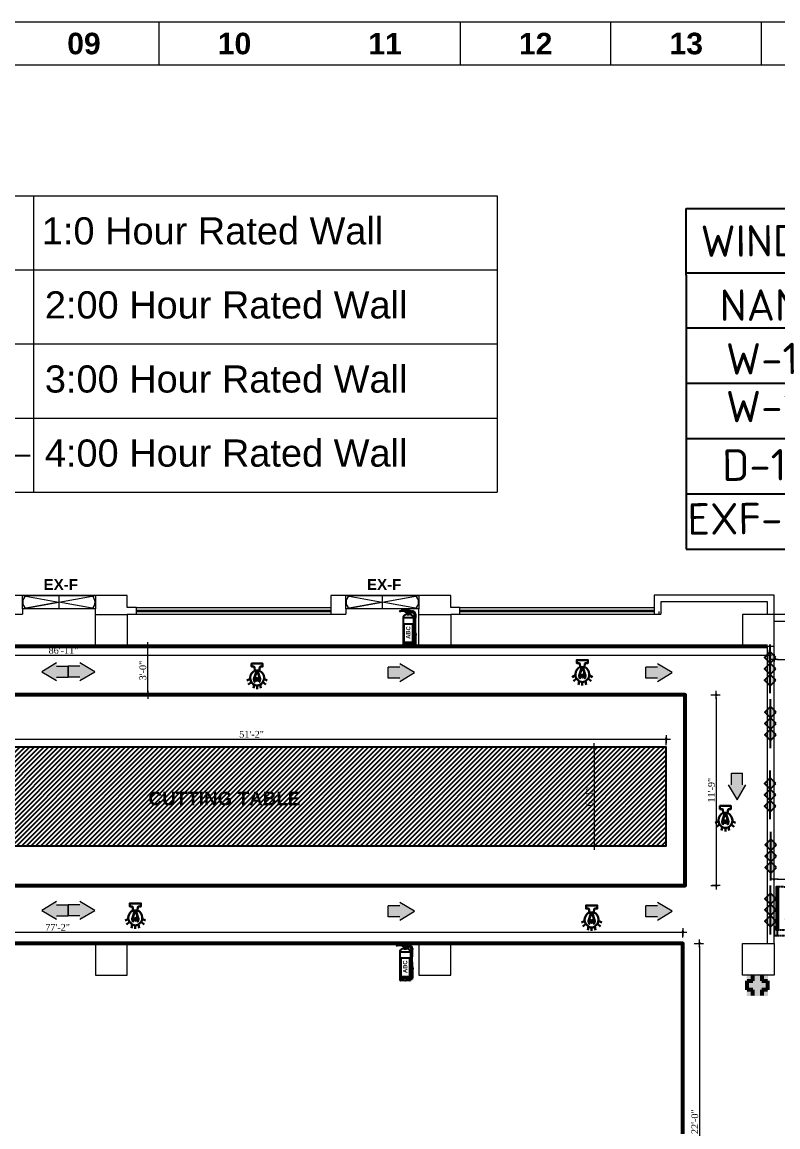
# Model space of a CAD drawing. Header units: inches. Extents: x -250485 to 735580, y -140410 to 288049.
# Drawn here: x 43285 to 43845, y 21563 to 22380 of the extents above; entities that cross this region are included whole.
import ezdxf

# ---------------------------------------------------------------- set-up
doc = ezdxf.new("R2010")
doc.units = ezdxf.units.IN
doc.header["$MEASUREMENT"] = 0
doc.header["$PDMODE"] = 35
doc.linetypes.add('DASH', pattern=[0.35, 0.25, -0.1])
doc.layers.get('0').update_dxf_attribs({"lineweight": 0})
doc.layers.get('Defpoints').update_dxf_attribs({"lineweight": 0})
for name, color, linetype in [('A Furniture', 7, 'Continuous'), ('bp door', 40, 'Continuous'), ('fire rated wall', 7, 'Continuous'), ('FIREACC', 30, 'Continuous'), ('legend', 7, 'Continuous'), ('OUTSIDE', 253, 'Continuous')]:
    doc.layers.add(name, color=color, linetype=linetype)
for name, color, linetype, lineweight in [('COLUMN-2', 102, 'Continuous', 0), ('DIM 01', 250, 'Continuous', 9), ('DIM_WORKING', 7, 'Continuous', 0), ('elev-FRONT', 252, 'Continuous', 30), ('Emergency Light', 251, 'Continuous', 15), ('EPTPP7', 6, 'Continuous', 0), ('evacuation plan', 162, 'Continuous', 13), ('Inline', 7, 'Continuous', 0), ('Layer1', 134, 'Continuous', 0), ('Outline', 7, 'Continuous', 0), ('Pipe 150 mm', 1, 'Continuous', 25), ('Scale', 7, 'Continuous', 0), ('Scale_Text', 7, 'Continuous', 0), ('sheet', 7, 'Continuous', 15), ('Stair.', 134, 'Continuous', 9), ('TEX', 7, 'Continuous', 0), ('Titelblk', 7, 'Continuous', 25), ('TITLE', 7, 'Continuous', 20), ('wall', 7, 'Continuous', 0), ('WALL (I)', 7, 'Continuous', 0), ('window', 140, 'Continuous', 0)]:
    doc.layers.add(name, color=color, linetype=linetype, lineweight=lineweight)
doc.styles.add('isop', font='isocpeur.ttf')
doc.styles.add('legend', font='arial.ttf')
doc.styles.add('REG', font='times.ttf')
doc.styles.get("Standard").update_dxf_attribs({"font": 'arialbd.ttf', "height": 24})
doc.styles.add('Verdana', font='verdana.ttf')
doc.dimstyles.new('Dim-Pres', dxfattribs={"dimtxt": 5.5, "dimasz": 2, "dimexe": 1.5, "dimexo": 1.5, "dimgap": 1, "dimtad": 3, "dimdec": 0, "dimzin": 3, "dimdsep": 46, "dimlunit": 4, "dimtxsty": 'REG', "dimblk": 'point', "dimcen": 2, "dimclrd": 256, "dimclre": 256, "dimclrt": 7, "dimadec": 0, "dimazin": 0, "dimtfac": 0.75, "dimtdec": 0, "dimtmove": 1, "dimatfit": 3, "dimldrblk": 'point', "dimfxl": 0, "dimtolj": 1, "dimtzin": 0, "dimlwd": -1, "dimlwe": -1, "dimarcsym": 1})

# ---------------------------------------------------------------- blocks, each defined once
blk = doc.blocks.new('dot')
at = {"color": 4}
for p, q in [((-1.5, 0), (1.5, 0)), ((0, 1.5), (0, -1.5))]:
    blk.add_line(p, q, dxfattribs=at)
at = {"color": 6, "const_width": 0.5}
blk.add_lwpolyline([(-0.25, 0, 1), (0.25, 0, 1)], format="xyb", close=True, dxfattribs=at)
blk = doc.blocks.new('point')
blk.add_blockref('dot', (0, 0))
blk = doc.blocks.new('*D104')
at = {"layer": 'Defpoints', "color": 0, "ltscale": 30, "transparency": 16777216}
for p in [(43762.52, 21849.64), (43148.27, 21843.56), (43762.52, 21843.56)]:
    blk.add_point(p, dxfattribs=at)
at = {"layer": 'Layer1', "ltscale": 30, "transparency": 16777216}
for p, q in [((43148.27, 21845.06), (43148.27, 21851.14)), ((43150.27, 21849.64), (43760.52, 21849.64)), ((43762.52, 21845.06), (43762.52, 21851.14))]:
    blk.add_line(p, q, dxfattribs=at)
at = {"layer": 'Layer1', "ltscale": 30, "transparency": 16777216, "xscale": 2, "yscale": 2, "zscale": 2, "rotation": 180}
blk.add_blockref('point', (43148.27, 21849.64), dxfattribs=at)
at = {"layer": 'Layer1', "ltscale": 30, "transparency": 16777216, "xscale": 2, "yscale": 2, "zscale": 2}
blk.add_blockref('point', (43762.52, 21849.64), dxfattribs=at)
at = {"layer": 'Layer1', "color": 7, "ltscale": 30, "transparency": 16777216, "insert": (43455.39, 21853.18), "char_height": 5, "attachment_point": 5, "style": 'REG'}
blk.add_mtext('\\A1;51\'-2"', dxfattribs=at)
blk = doc.blocks.new('*D105')
at = {"layer": 'Defpoints', "color": 0, "ltscale": 30, "transparency": 16777216}
for p in [(43714.23, 21843.56), (43709.02, 21770.56), (43714.23, 21770.56)]:
    blk.add_point(p, dxfattribs=at)
at = {"layer": 'Layer1', "ltscale": 30, "transparency": 16777216}
for p, q in [((43712.73, 21843.56), (43707.52, 21843.56)), ((43709.02, 21841.56), (43709.02, 21772.56)), ((43712.73, 21770.56), (43707.52, 21770.56))]:
    blk.add_line(p, q, dxfattribs=at)
at = {"layer": 'Layer1', "ltscale": 30, "transparency": 16777216, "xscale": 2, "yscale": 2, "zscale": 2}
for p, rotation in [((43709.02, 21843.56), 90), ((43709.02, 21770.56), 270)]:
    blk.add_blockref('point', p, dxfattribs=dict(at, rotation=rotation))
at = {"layer": 'Layer1', "color": 7, "ltscale": 30, "transparency": 16777216, "insert": (43705.48, 21807.06), "char_height": 5, "attachment_point": 5, "rotation": 90, "style": 'REG'}
blk.add_mtext('\\A1;6\'-1"', dxfattribs=at)
blk = doc.blocks.new('fddfgdgfsg')
at = {"ltscale": 100000}
h = blk.add_hatch(color=1, dxfattribs=at)
h.paths.add_polyline_path([(2091.9, -12379), (2096.3, -12383.4), (2100.7, -12379), (2100.7, -12379), (2100.7, -12379), (2096.3, -12374.6)])
h.paths.add_polyline_path([(2105.1, -12383.4), (2109.6, -12379), (2105.1, -12374.6), (2100.7, -12379), (2100.7, -12379), (2100.7, -12379)])
at = {"layer": 'bp door', "color": 1, "linetype": 'DASH'}
for p, q in [((2117.3, -12362.6, -9.7), (2072.6, -12362.6, -9.7)), ((2072.6, -12368.4, -9.7), (2072.6, -12362.6, -9.7)), ((2117.3, -12368.4, -9.7), (2072.6, -12368.4, -9.7))]:
    blk.add_line(p, q, dxfattribs=at)
at = {"layer": 'bp door', "color": 1, "elevation": -9.7}
for points in [[(2117.3, -12368.4), (2118.5, -12368.4), (2118.5, -12370.9), (2120.6, -12370.9), (2120.6, -12362.6), (2117.3, -12362.6)], [(2100.7, -12379), (2096.3, -12374.6), (2091.9, -12379), (2096.3, -12383.4)], [(2109.6, -12379), (2105.1, -12374.6), (2100.7, -12379), (2105.1, -12383.4)], [(2116.1, -12410.6), (2118.5, -12410.6), (2118.5, -12368.4), (2116.1, -12368.4)]]:
    blk.add_lwpolyline(points, close=True, dxfattribs=at)
at = {"layer": 'bp door', "color": 1, "linetype": 'DASH'}
blk.add_arc((2114.4, -12368.9, -9.7), 41.8, 179.3284, 272.3206, dxfattribs=at)
blk = doc.blocks.new('fsgfdsgs')
at = {"layer": 'Layer1', "rotation": 90}
blk.add_blockref('fddfgdgfsg', (-9519.8, -14665.8, 9.7), dxfattribs=at)
at = {"layer": 'Layer1', "xscale": -1, "rotation": 90}
blk.add_blockref('fddfgdgfsg', (-9519.8, -10520.6, 9.7), dxfattribs=at)
blk = doc.blocks.new('*D608')
at = {"layer": 'Defpoints', "color": 0, "ltscale": 30, "transparency": 16777216}
for p in [(43842.35, 21918.39), (44116.85, 21918.39), (44116.85, 21908.56)]:
    blk.add_point(p, dxfattribs=at)
at = {"layer": 'Layer1', "ltscale": 30, "transparency": 16777216}
for p, q in [((43842.35, 21912.56), (43842.35, 21907.06)), ((44116.85, 21912.56), (44116.85, 21907.06)), ((43844.35, 21908.56), (44114.85, 21908.56))]:
    blk.add_line(p, q, dxfattribs=at)
at = {"layer": 'Layer1', "ltscale": 30, "transparency": 16777216, "xscale": 2, "yscale": 2, "zscale": 2, "rotation": 180}
blk.add_blockref('point', (43842.35, 21908.56), dxfattribs=at)
at = {"layer": 'Layer1', "ltscale": 30, "transparency": 16777216, "xscale": 2, "yscale": 2, "zscale": 2}
blk.add_blockref('point', (44116.85, 21908.56), dxfattribs=at)
at = {"layer": 'Layer1', "color": 7, "ltscale": 30, "transparency": 16777216, "insert": (43979.6, 21912.06), "char_height": 5, "attachment_point": 5, "style": 'REG'}
blk.add_mtext('\\A1;22\'-11"', dxfattribs=at)
blk = doc.blocks.new('bfg')
at = {"layer": 'fire rated wall'}
h = blk.add_hatch(color=1, dxfattribs=at)
h.dxf.hatch_style = 1
h.paths.add_polyline_path([(9432308.7, -5613534.5), (9432321.4, -5613547.3), (9432334.2, -5613534.5)])
h.paths.add_polyline_path([(9432334.2, -5613534.5), (9432321.4, -5613521.8), (9432308.7, -5613534.5)])
h.paths.add_polyline_path([(9432334.2, -5613534.5), (9432359.7, -5613534.5), (9432346.9, -5613521.8)])
h.paths.add_polyline_path([(9432334.2, -5613534.5), (9432346.9, -5613547.3), (9432359.7, -5613534.5)])
at = {"layer": 'fire rated wall', "color": 1, "elevation": 0}
for points in [[(9432321.4, -5613547.3), (9432334.2, -5613534.5), (9432321.4, -5613521.8), (9432308.7, -5613534.5)], [(9432346.9, -5613547.3), (9432359.7, -5613534.5), (9432346.9, -5613521.8), (9432334.2, -5613534.5)]]:
    blk.add_lwpolyline(points, close=True, dxfattribs=at)
blk.add_lwpolyline([(9432291.7, -5613534.5), (9432376.7, -5613534.5)], dxfattribs=at)
blk = doc.blocks.new('3HR RATE')
at = {"layer": 'fire rated wall', "xscale": 1.292997314696549, "yscale": 1.292997314696549, "zscale": 1.292997314696549}
for p in [(-12191616.2, 7245476.7), (-12191583.2, 7245476.7)]:
    blk.add_blockref('bfg', p, dxfattribs=at)
blk = doc.blocks.new('*D629')
at = {"layer": 'Defpoints', "color": 0, "ltscale": 30, "transparency": 16777216}
for p in [(43914.35, 21745.85), (43842.35, 21704.19), (43914.35, 21704.19)]:
    blk.add_point(p, dxfattribs=at)
at = {"layer": 'Layer1', "ltscale": 30, "transparency": 16777216}
for p, q in [((43842.35, 21741.85), (43842.35, 21747.35)), ((43844.35, 21745.85), (43912.35, 21745.85)), ((43914.35, 21741.85), (43914.35, 21747.35))]:
    blk.add_line(p, q, dxfattribs=at)
at = {"layer": 'Layer1', "ltscale": 30, "transparency": 16777216, "xscale": 2, "yscale": 2, "zscale": 2, "rotation": 180}
blk.add_blockref('point', (43842.35, 21745.85), dxfattribs=at)
at = {"layer": 'Layer1', "ltscale": 30, "transparency": 16777216, "xscale": 2, "yscale": 2, "zscale": 2}
blk.add_blockref('point', (43914.35, 21745.85), dxfattribs=at)
at = {"layer": 'Layer1', "color": 7, "ltscale": 30, "transparency": 16777216, "insert": (43878.35, 21749.39), "char_height": 5, "attachment_point": 5, "style": 'REG'}
blk.add_mtext('\\A1;6\'-0"', dxfattribs=at)
blk = doc.blocks.new('er32')
at = {"lineweight": 53, "ltscale": 100000}
h = blk.add_hatch(color=98, dxfattribs=at)
h.paths.add_polyline_path([(-274598.8, 140480.8), (-274598.8, 140402.5), (-274520.5, 140402.5), (-274520.5, 140480.8)])
h.paths.add_polyline_path([(-274576.2, 140479.2), (-274543, 140479.2), (-274543, 140458.2), (-274522.1, 140458.2), (-274522.1, 140425.1), (-274543, 140425.1), (-274543, 140404.2), (-274576.2, 140404.2), (-274576.2, 140425.1), (-274597.1, 140425.1), (-274597.1, 140458.2), (-274576.2, 140458.2)], flags=16)
blk.add_hatch(color=7, dxfattribs=at).paths.add_polyline_path([(-274543, 140425.1), (-274522.1, 140425.1), (-274522.1, 140458.2), (-274543, 140458.2), (-274543, 140479.2), (-274576.2, 140479.2), (-274576.2, 140458.2), (-274597.1, 140458.2), (-274597.1, 140425.1), (-274576.2, 140425.1), (-274576.2, 140404.2), (-274543, 140404.2)])
at = {"color": 75, "lineweight": 53, "ltscale": 100000}
for p, q in [((-274576.2, 140458.2), (-274576.2, 140479.2)), ((-274543, 140479.2), (-274543, 140458.2)), ((-274597.1, 140425.1), (-274597.1, 140458.2)), ((-274597.1, 140458.2), (-274576.2, 140458.2)), ((-274543, 140458.2), (-274522.1, 140458.2)), ((-274522.1, 140458.2), (-274522.1, 140425.1)), ((-274576.2, 140425.1), (-274597.1, 140425.1)), ((-274576.2, 140404.2), (-274576.2, 140425.1)), ((-274522.1, 140425.1), (-274543, 140425.1)), ((-274543, 140425.1), (-274543, 140404.2))]:
    blk.add_line(p, q, dxfattribs=at)
blk = doc.blocks.new('hfev')
at = {"layer": 'evacuation plan'}
h = blk.add_hatch(color=60, dxfattribs=at)
h.dxf.hatch_style = 1
h.paths.add_polyline_path([(40299.1, 13041.1), (40287.2, 13021.2), (40310.9, 13021.2)])
h.paths.add_polyline_path([(40306.5, 13021.2), (40291.6, 13021.2), (40291.6, 13005.5), (40306.5, 13005.5)])
at = {"layer": 'evacuation plan', "color": 9, "true_color": 0xafd9aa}
for p, q in [((40287.2, 13021.2), (40299.1, 13041.1)), ((40299.1, 13041.1), (40310.9, 13021.2)), ((40291.6, 13021.2), (40291.6, 13005.5)), ((40306.5, 13021.2), (40306.5, 13005.5)), ((40291.6, 13005.5), (40306.5, 13005.5))]:
    blk.add_line(p, q, dxfattribs=at)
blk = doc.blocks.new('A$C16DB04AD')
at = {"layer": 'Emergency Light', "color": 154, "lineweight": 30}
for p, q in [((-6.5, -14.4), (-9.6, -16)), ((-5.4, -17.4), (-8.3, -19.8)), ((-2.9, -19.8), (-3.5, -23.2)), ((0, -20.7), (0, -24)), ((2.9, -19.8), (3.5, -23.2)), ((5.4, -17.4), (8.3, -19.8)), ((6.5, -14.4), (9.6, -16))]:
    blk.add_line(p, q, dxfattribs=at)
blk.add_lwpolyline([(-2, -6.6), (-2.5, -3.3, 0.371278), (-2.9, -2.9), (-5.2, -2.9), (-5.2, 0), (5.2, 0), (5.2, -2.9), (2.9, -2.9, 0.371278), (2.5, -3.3), (2, -6.6)], format="xyb", dxfattribs=at)
at = {"layer": 'Emergency Light', "color": 1, "lineweight": 30}
blk.add_lwpolyline([(-0.4, -6.6), (-3, -14.5), (-2.3, -17.3), (-1.1, -13.9), (0, -16.5), (1.1, -13.9), (2.3, -17.3), (3, -14.5), (0.4, -6.6)], dxfattribs=at)
blk.add_lwpolyline([(0.4, -7.3, 0.690361), (-0.4, -7.3), (-2.7, -14.5), (-2.2, -16.4), (-1.1, -13.2), (0, -15.9), (1.1, -13.2), (2.2, -16.4), (2.7, -14.5), (0.4, -7.3)], format="xyb", dxfattribs=at)
at = {"layer": 'Emergency Light', "color": 154, "lineweight": 30}
blk.add_lwpolyline([(-2, -6.6), (2, -6.6)], dxfattribs=at)
for centre, radius, start, end in [((0.8, -13.4), 7.38, 112.0671, 245.9767), ((-0.8, -13.4), 7.38, 294.0233, 67.9329), ((0, -16), 4.74, 241.9689, 298.0311)]:
    blk.add_arc(centre, radius, start, end, dxfattribs=at)
blk = doc.blocks.new('*U196')
at = {"layer": 'OUTSIDE', "linetype": 'Continuous'}
for points in [[(-100, 482), (-104, 460), (-79, 478)], [(-79, 478), (-104, 460), (-84, 462)], [(-85, 498), (-100, 482), (-47, 486)], [(-47, 486), (-100, 482), (-64, 484)], [(-64, 484), (-100, 482), (-79, 478)], [(-64, 504), (-85, 498), (-52, 503)], [(-52, 503), (-85, 498), (-47, 502)], [(-43, 502), (-85, 498), (-43, 486)], [(-85, 498), (-43, 502), (-47, 502)], [(-85, 498), (-47, 486), (-43, 486)], [(-52, 503), (-58, 504), (-64, 504)], [(-47, 486), (-64, 484), (-52, 485)], [(-52, 485), (-64, 484), (-58, 484)], [(-84, 462), (-104, 460), (-77, 321)], [(-104, 460), (-97, 320), (-77, 321)], [(-97, 320), (-102, 180), (-82, 180)], [(-77, 321), (-97, 320), (-82, 180)], [(-82, 160), (-103, 111), (-83, 111)], [(-102, 160), (-103, 111), (-82, 160)], [(-103, 111), (-104, 62), (-84, 62)], [(-83, 111), (-103, 111), (-84, 62)]]:
    blk.add_solid(points, dxfattribs=at)
blk = doc.blocks.new('*U195')
at = {"layer": 'OUTSIDE', "linetype": 'Continuous'}
for points in [[(0, 488), (-1, 487), (1, 486)], [(-1, 487), (0, 486), (1, 486)], [(0, 500), (0, 488), (1, 486)], [(1, 500), (0, 500), (1, 486)], [(1, 500), (1, 486), (2, 488)], [(1, 500), (1, 500), (2, 488)], [(1, 500), (1, 500), (1, 486)], [(2, 488), (1, 486), (2, 487)], [(2, 487), (1, 486), (2, 486)]]:
    blk.add_solid(points, dxfattribs=at)
blk = doc.blocks.new('ABC')
at = {"layer": 'FIREACC', "color": 11}
for p, q in [((-39154, 31707), (-39205, 31704)), ((-39153, 31701), (-39200, 31700)), ((-39152, 31714), (-39193, 31720)), ((-39101, 31717), (-39189, 31724)), ((-39134, 31708), (-39154, 31707)), ((-39127, 31702), (-39153, 31701)), ((-39136, 31712), (-39151, 31714)), ((-39134, 31709), (-39134, 31706)), ((-39127, 31704), (-39131, 31704)), ((-39100, 31685), (-39131, 31685)), ((-39131, 31684), (-39131, 31682)), ((-39100, 31684), (-39131, 31684)), ((-39099, 31682), (-39131, 31682)), ((-39131, 31682), (-39131, 31666)), ((-39129, 31698), (-39129, 31701)), ((-39129, 31701), (-39127, 31701)), ((-39129, 31685), (-39129, 31697)), ((-39106, 31703), (-39127, 31702)), ((-39127, 31701), (-39102, 31701)), ((-39106, 31705), (-39126, 31704)), ((-39106, 31703), (-39106, 31705)), ((-39101, 31717), (-39102, 31701)), ((-39102, 31701), (-39102, 31707)), ((-39102, 31685), (-39102, 31701)), ((-39100, 31684), (-39100, 31682)), ((-39099, 31682), (-39099, 31666)), ((-39175, 31634), (-39175, 31301)), ((-39055, 31634), (-39055, 31301)), ((-39129, 31306), (-39164, 31306)), ((-39102, 31306), (-39067, 31306))]:
    blk.add_line(p, q, dxfattribs=at)
for centre, radius in [((-39115, 31693), 8), ((-39115, 31693), 7.11), ((-39104, 31703), 0.818)]:
    blk.add_circle(centre, radius, dxfattribs=at)
for centre, radius, start, end in [((-39202, 31688), 16.6, 102.0731, 158.0787), ((-39195, 31656), 44.2, 96.1934, 120.0254), ((-39189, 31720), 4, 85.8388, 175.8388), ((-39115, 31581), 86.5, 100.9999, 123.208), ((-39136, 31709), 2.4, 355.8388, 82.0095), ((-39132, 31706), 2.4, 175.8388, 273.0799), ((-39131, 31684), 0.8, 90, 270), ((-39104, 31703), 1.96, 175.8388, 355.8388), ((-39100, 31684), 0.8, 270, 90), ((-39116, 31581), 86.5, 56.792, 79.0001), ((-39149, 31631), 26.3, 119.5311, 173.3898), ((-39082, 31631), 26.3, 6.6102, 60.4689), ((-39171, 31302), 4.51, 202.0814, 252.7663), ((-39173, 31302), 4.45, 276.3773, 340.9868), ((-39160, 31298), 9.06, 135.2683, 162.981), ((-39164, 31302), 3.74, 83.2574, 130.4174), ((-39128, 31299), 6.79, 39.6417, 93.3999), ((-39116, 31306), 7.75, 199.8006, 272.52), ((-39115, 31306), 7.75, 267.48, 340.1994), ((-39103, 31299), 6.79, 86.6001, 140.3583), ((-39067, 31302), 3.74, 49.5826, 96.7426), ((-39071, 31298), 9.06, 17.019, 44.7317), ((-39058, 31302), 4.45, 199.0132, 263.6227), ((-39060, 31302), 4.51, 287.2337, 337.9186)]:
    blk.add_arc(centre, radius, start, end, dxfattribs=at)
at = {"layer": 'OUTSIDE', "color": 11}
for p, q in [((-39127, 31706), (-39125, 31706)), ((-39125, 31706), (-39127, 31706)), ((-39118, 31695), (-39120, 31696)), ((-39116, 31689), (-39118, 31700)), ((-39116, 31698), (-39115, 31698)), ((-39116, 31698), (-39116, 31689)), ((-39116, 31698), (-39115, 31698)), ((-39115, 31689), (-39113, 31700)), ((-39115, 31698), (-39115, 31689)), ((-39115, 31698), (-39115, 31698)), ((-39113, 31695), (-39111, 31696)), ((-39102, 31701), (-39102, 31701)), ((-39096, 31699), (-39102, 31699)), ((-39096, 31695), (-39102, 31695)), ((-39096, 31691), (-39102, 31691)), ((-39096, 31687), (-39102, 31687)), ((-39096, 31699), (-39096, 31687)), ((-39080, 31701), (-39092, 31701)), ((-39080, 31699), (-39092, 31699)), ((-39080, 31698), (-39092, 31698)), ((-39080, 31689), (-39092, 31689)), ((-39080, 31688), (-39092, 31688)), ((-39080, 31685), (-39092, 31685)), ((-39080, 31701), (-39080, 31685)), ((-39080, 31687), (-39078, 31687)), ((-39063, 31685), (-39068, 31685)), ((-39055, 31626), (-39175, 31626)), ((-39055, 31326), (-39175, 31326)), ((-39058, 31298), (-39173, 31298))]:
    blk.add_line(p, q, dxfattribs=at)
at = {"layer": 'OUTSIDE', "color": 1}
for p, q in [((-39080, 31700), (-39078, 31700)), ((-39063, 31701), (-39068, 31701)), ((-39163, 31342), (-39163, 31558)), ((-39163, 31558), (-39067, 31558)), ((-39067, 31558), (-39067, 31342)), ((-39055, 31442), (-39027, 31442)), ((-39055, 31426), (-39027, 31426)), ((-39050, 31442), (-39050, 31426)), ((-39030, 31442), (-39030, 31426)), ((-39027, 31442), (-39027, 31426)), ((-39067, 31342), (-39163, 31342)), ((-39049, 31348), (-39049, 31346)), ((-39049, 31348), (-39030, 31348)), ((-39049, 31346), (-39049, 31346)), ((-39049, 31346), (-39049, 31328)), ((-39049, 31346), (-39049, 31328)), ((-39047, 31326), (-39031, 31326)), ((-39043, 31346), (-39046, 31346)), ((-39046, 31346), (-39046, 31328)), ((-39046, 31325), (-39046, 31326)), ((-39046, 31325), (-39046, 31314)), ((-39033, 31325), (-39046, 31325)), ((-39033, 31324), (-39046, 31324)), ((-39046, 31314), (-39033, 31314)), ((-39043, 31346), (-39043, 31328)), ((-39041, 31326), (-39041, 31346)), ((-39041, 31326), (-39041, 31346)), ((-39041, 31346), (-39038, 31346)), ((-39038, 31326), (-39038, 31346)), ((-39036, 31346), (-39033, 31346)), ((-39036, 31346), (-39036, 31328)), ((-39033, 31346), (-39033, 31328)), ((-39033, 31325), (-39033, 31326)), ((-39033, 31325), (-39033, 31314)), ((-39030, 31348), (-39030, 31346)), ((-39030, 31346), (-39030, 31346)), ((-39030, 31346), (-39030, 31328)), ((-39030, 31346), (-39030, 31328))]:
    blk.add_line(p, q, dxfattribs=at)
at = {"layer": 'OUTSIDE', "color": 11}
for centre, radius, start, end in [((-39140, 31706), 14, 1.7796, 358.9745), ((-39140, 31706), 13.6, 1.8369, 358.9415), ((-39118, 31688), 25.7, 238.3845, 275.6038), ((-39127, 31706), 0.343, 90, 270), ((-39125, 31706), 0.343, 270, 90), ((-39115, 31693), 5.65, 115.6308, 148.0837), ((-39115, 31693), 3.41, 125.5003, 148.0837), ((-39115, 31688), 1.22, 124.1991, 55.3937), ((-39113, 31690), 27.6, 265.6954, 300.3163), ((-39115, 31693), 3.41, 31.9163, 54.4997), ((-39115, 31693), 5.65, 31.9163, 64.3692), ((-39092, 31694), 7.45, 91.1883, 129.7873), ((-39092, 31693), 7.45, 230.2127, 268.8117), ((-39090, 31693), 5.13, 117.4534, 242.5466), ((-39092, 31701), 1.98, 181.0474, 268.0119), ((-39092, 31686), 1.98, 91.9881, 178.9526), ((-39066, 31730), 45.1, 255.4552, 267.5164), ((-39064, 31669), 32.2, 354.9737, 89.8444), ((-39064, 31669), 16.2, 356.2273, 89.6749), ((-37883, 31547), 1170, 174.0773, 185.1556)]:
    blk.add_arc(centre, radius, start, end, dxfattribs=at)
at = {"layer": 'OUTSIDE', "color": 1}
for centre, radius, start, end in [((-39066, 31656), 45.1, 92.4836, 104.5448), ((-37872, 31547), 1165, 174.1113, 185.1494), ((-35847, 31459), 3202, 180.5894, 181.9925), ((-35847, 31459), 3186, 180.5923, 182.0025), ((-39046, 31329), 2.97, 192.2541, 244.019), ((-39046, 31329), 2.97, 192.2541, 244.019), ((-39043, 31329), 2.97, 192.2541, 244.019), ((-39040, 31329), 2.97, 192.2541, 244.019), ((-39038, 31329), 2.97, 295.981, 347.7459), ((-39036, 31329), 2.97, 295.981, 347.7459), ((-39033, 31329), 2.97, 295.981, 347.7459), ((-39033, 31329), 2.97, 295.981, 347.7459)]:
    blk.add_arc(centre, radius, start, end, dxfattribs=at)
at = {"layer": 'OUTSIDE', "color": 11, "linetype": 'Continuous', "xscale": -0.8000000000029104, "yscale": 0.7999999999992724, "zscale": 0.7999999999999443}
blk.add_blockref('*U195', (-39115, 31298), dxfattribs=at)
at = {"layer": 'OUTSIDE', "color": 1, "linetype": 'Continuous', "xscale": -0.8000000000029104, "yscale": 0.7999999999992724, "zscale": 0.7999999999999443}
blk.add_blockref('*U196', (-39115, 31298), dxfattribs=at)
at = {"layer": 'sheet', "color": 5, "insert": (-39091, 31384), "char_height": 48, "width": 165, "attachment_point": 7, "rotation": 90}
blk.add_mtext('{\\C6;ABC}', dxfattribs=at)
blk = doc.blocks.new('PAGE')
at = {"layer": 'Inline', "color": 252, "lineweight": 15}
blk.add_lwpolyline([(178051640.63, 22656441.11), (178051640.63, 22657235.79), (178050505.36, 22657235.79), (178050505.36, 22656441.11)], close=True, dxfattribs=at)
at = {"layer": 'Outline', "color": 252, "lineweight": 15}
blk.add_line((178051662.57, 22657252.66), (178050483.42, 22657252.66), dxfattribs=at)
at = {"layer": 'Scale', "color": 252, "lineweight": 9}
for p, q in [((178051014, 22657235.79), (178051014, 22657252.66)), ((178051131.99, 22657235.79), (178051131.99, 22657252.66)), ((178051190.99, 22657235.79), (178051190.99, 22657252.66)), ((178051249.99, 22657235.79), (178051249.99, 22657252.66))]:
    blk.add_line(p, q, dxfattribs=at)
at = {"layer": 'Scale_Text', "color": 252, "lineweight": 13, "char_height": 8.435, "width": 2.5102, "attachment_point": 5}
for s, insert in [('09', (178050984.5, 22657244.22)), ('10', (178051043.5, 22657244.22)), ('11', (178051102.49, 22657244.22)), ('12', (178051161.49, 22657244.22)), ('13', (178051220.49, 22657244.22))]:
    blk.add_mtext(s, dxfattribs=dict(at, insert=insert))
blk = doc.blocks.new('Title')
at = {"layer": 'Titelblk', "color": 3, "linetype": 'Continuous', "lineweight": 0, "xscale": 3.014611567961765, "yscale": 3.014611567959946, "zscale": 3.014611567966516}
blk.add_blockref('PAGE', (-536855255.8, -68388224), dxfattribs=at)
blk = doc.blocks.new('RGD')
at = {"layer": 'elev-FRONT', "linetype": 'ByBlock', "lineweight": -2}
for p, q in [((-267170.86, 132486.4), (-267170.86, 132507.54)), ((-267170.86, 132507.54), (-266991.75, 132507.54)), ((-266991.75, 132507.54), (-266991.75, 132399.32)), ((-267170.86, 132487.15), (-266991.75, 132487.15)), ((-267170.86, 132486.4), (-267170.86, 132399.32)), ((-267105.45, 132487.15), (-267105.45, 132399.32)), ((-267170.86, 132469.59), (-266991.75, 132469.59)), ((-267170.86, 132452.02), (-266991.75, 132452.02)), ((-267170.86, 132434.45), (-266991.75, 132434.45)), ((-267170.86, 132416.89), (-266991.75, 132416.89)), ((-267170.86, 132399.32), (-266991.75, 132399.32))]:
    blk.add_line(p, q, dxfattribs=at)
at = {"layer": 'Stair.', "char_height": 10, "attachment_point": 1, "rotation": 0.4027, "style": 'isop'}
for s, insert, width in [('{\\C5;WINDOW & DOOR SCHEDULE}', (-267166.27, 132502.14), 173.2419), ('{\\C5;NAME}', (-267160.24, 132481.77), 70.5634), ('{\\C5;SIZE}', (-267062.38, 132481.77), 70.5634), ('{\\C5;7\'-0\'\' X 4\'-6"}', (-267093.22, 132464.74), 89.3818), ('{\\C5;W-1}', (-267158.2, 132464.74), 28.5573), ('{\\C5;1\'-6\'\' X 4\'-6"}', (-267093.22, 132449.52), 89.3818), ('{\\C5;W-2}', (-267158.2, 132449.58), 28.5573), ('{\\C5;2\'-6\'\' X 7\'-0"}', (-267093.22, 132432.08), 89.3818), ('{\\C5;D-1}', (-267159.41, 132430.98), 28.5573), ('{\\C5;4\'-6\'\' X 4\'-6"}', (-267093.22, 132414.96), 89.3818), ('{\\C5;EXF-(2-5)}', (-267170.45, 132413.86), 28.5573)]:
    blk.add_mtext(s, dxfattribs=dict(at, insert=insert, width=width))
blk = doc.blocks.new('gdg')
at = {"layer": 'fire rated wall'}
h = blk.add_hatch(color=1, dxfattribs=at)
h.dxf.hatch_style = 1
h.paths.add_polyline_path([(9432288.36, -5613575.81), (9432298.69, -5613586.13), (9432309.02, -5613575.81)])
h.paths.add_polyline_path([(9432309.02, -5613575.81), (9432298.69, -5613565.48), (9432288.36, -5613575.81)])
h.paths.add_polyline_path([(9432309.02, -5613575.81), (9432329.68, -5613575.81), (9432319.35, -5613565.48)])
h.paths.add_polyline_path([(9432309.02, -5613575.81), (9432319.35, -5613586.13), (9432329.68, -5613575.81)])
h = blk.add_hatch(color=1, dxfattribs=at)
h.dxf.hatch_style = 1
h.paths.add_polyline_path([(9432329.68, -5613575.81), (9432340.01, -5613586.13), (9432350.33, -5613575.81)])
h.paths.add_polyline_path([(9432350.33, -5613575.81), (9432340.01, -5613565.48), (9432329.68, -5613575.81)])
h.paths.add_polyline_path([(9432350.33, -5613575.81), (9432370.99, -5613575.81), (9432360.66, -5613565.48)])
h.paths.add_polyline_path([(9432350.33, -5613575.81), (9432360.66, -5613586.13), (9432370.99, -5613575.81)])
at = {"layer": 'fire rated wall', "color": 1, "elevation": 0}
for points in [[(9432298.69, -5613586.13), (9432309.02, -5613575.81), (9432298.69, -5613565.48), (9432288.36, -5613575.81)], [(9432319.35, -5613586.13), (9432329.68, -5613575.81), (9432319.35, -5613565.48), (9432309.02, -5613575.81)], [(9432340.01, -5613586.13), (9432350.33, -5613575.81), (9432340.01, -5613565.48), (9432329.68, -5613575.81)], [(9432360.66, -5613586.13), (9432370.99, -5613575.81), (9432360.66, -5613565.48), (9432350.33, -5613575.81)]]:
    blk.add_lwpolyline(points, close=True, dxfattribs=at)
blk.add_lwpolyline([(9432274.59, -5613575.81), (9432381.96, -5613575.81)], dxfattribs=at)
blk = doc.blocks.new('*D811')
at = {"layer": 'Defpoints', "color": 0, "ltscale": 30, "transparency": 16777216}
for p in [(42794.85, 21918.39), (43837.35, 21918.39), (43837.35, 21911.8)]:
    blk.add_point(p, dxfattribs=at)
at = {"layer": 'Layer1', "ltscale": 30, "transparency": 16777216}
for p, q in [((42794.85, 21915.8), (42794.85, 21910.3)), ((43837.35, 21915.8), (43837.35, 21910.3)), ((42796.85, 21911.8), (43835.35, 21911.8))]:
    blk.add_line(p, q, dxfattribs=at)
at = {"layer": 'Layer1', "ltscale": 30, "transparency": 16777216, "xscale": 2, "yscale": 2, "zscale": 2, "rotation": 180}
blk.add_blockref('point', (42794.85, 21911.8), dxfattribs=at)
at = {"layer": 'Layer1', "ltscale": 30, "transparency": 16777216, "xscale": 2, "yscale": 2, "zscale": 2}
blk.add_blockref('point', (43837.35, 21911.8), dxfattribs=at)
at = {"layer": 'Layer1', "color": 7, "ltscale": 30, "transparency": 16777216, "insert": (43316.1, 21915.34), "char_height": 5, "attachment_point": 5, "style": 'REG'}
blk.add_mtext('\\A1;86\'-11"', dxfattribs=at)
blk = doc.blocks.new('*D812')
at = {"layer": 'Defpoints', "color": 0, "ltscale": 30, "transparency": 16777216}
for p in [(43378.46, 21918.39), (43383.02, 21918.39), (43383.02, 21882.39)]:
    blk.add_point(p, dxfattribs=at)
at = {"layer": 'Layer1', "ltscale": 30, "transparency": 16777216}
for p, q in [((43381.52, 21918.39), (43376.96, 21918.39)), ((43378.46, 21884.39), (43378.46, 21916.39)), ((43381.52, 21882.39), (43376.96, 21882.39))]:
    blk.add_line(p, q, dxfattribs=at)
at = {"layer": 'Layer1', "ltscale": 30, "transparency": 16777216, "xscale": 2, "yscale": 2, "zscale": 2}
for p, rotation in [((43378.46, 21918.39), 90), ((43378.46, 21882.39), 270)]:
    blk.add_blockref('point', p, dxfattribs=dict(at, rotation=rotation))
at = {"layer": 'Layer1', "color": 7, "ltscale": 30, "transparency": 16777216, "insert": (43374.91, 21900.39), "char_height": 5, "attachment_point": 5, "rotation": 90, "style": 'REG'}
blk.add_mtext('\\A1;3\'-0"', dxfattribs=at)
blk = doc.blocks.new('*D815')
at = {"layer": 'Defpoints', "color": 0, "ltscale": 30, "transparency": 16777216}
for p in [(43774.81, 21706.78), (42848.72, 21698.39), (43774.81, 21698.39)]:
    blk.add_point(p, dxfattribs=at)
at = {"layer": 'Layer1', "ltscale": 30, "transparency": 16777216}
for p, q in [((42848.72, 21702.78), (42848.72, 21708.28)), ((43774.81, 21702.78), (43774.81, 21708.28)), ((42850.72, 21706.78), (43772.81, 21706.78))]:
    blk.add_line(p, q, dxfattribs=at)
at = {"layer": 'Layer1', "ltscale": 30, "transparency": 16777216, "xscale": 2, "yscale": 2, "zscale": 2, "rotation": 180}
blk.add_blockref('point', (42848.72, 21706.78), dxfattribs=at)
at = {"layer": 'Layer1', "ltscale": 30, "transparency": 16777216, "xscale": 2, "yscale": 2, "zscale": 2}
blk.add_blockref('point', (43774.81, 21706.78), dxfattribs=at)
at = {"layer": 'Layer1', "color": 7, "ltscale": 30, "transparency": 16777216, "insert": (43311.77, 21710.33), "char_height": 5, "attachment_point": 5, "style": 'REG'}
blk.add_mtext('\\A1;77\'-2"', dxfattribs=at)
blk = doc.blocks.new('*D816')
at = {"layer": 'Defpoints', "color": 0, "ltscale": 30, "transparency": 16777216}
for p in [(43776.45, 21882.39), (43776.45, 21741.25), (43799.51, 21741.25)]:
    blk.add_point(p, dxfattribs=at)
at = {"layer": 'Layer1', "ltscale": 30, "transparency": 16777216}
for p, q in [((43795.51, 21882.39), (43801.01, 21882.39)), ((43799.51, 21880.39), (43799.51, 21743.25)), ((43795.51, 21741.25), (43801.01, 21741.25))]:
    blk.add_line(p, q, dxfattribs=at)
at = {"layer": 'Layer1', "ltscale": 30, "transparency": 16777216, "xscale": 2, "yscale": 2, "zscale": 2}
for p, rotation in [((43799.51, 21882.39), 90), ((43799.51, 21741.25), 270)]:
    blk.add_blockref('point', p, dxfattribs=dict(at, rotation=rotation))
at = {"layer": 'Layer1', "color": 7, "ltscale": 30, "transparency": 16777216, "insert": (43795.96, 21811.82), "char_height": 5, "attachment_point": 5, "rotation": 90, "style": 'REG'}
blk.add_mtext('\\A1;11\'-9"', dxfattribs=at)
blk = doc.blocks.new('*D817')
at = {"layer": 'Defpoints', "color": 0, "ltscale": 30, "transparency": 16777216}
for p in [(43774.81, 21698.39), (43774.81, 21434.39), (43787.2, 21434.39)]:
    blk.add_point(p, dxfattribs=at)
at = {"layer": 'Layer1', "ltscale": 30, "transparency": 16777216}
for p, q in [((43783.2, 21698.39), (43788.7, 21698.39)), ((43787.2, 21696.39), (43787.2, 21436.39)), ((43783.2, 21434.39), (43788.7, 21434.39))]:
    blk.add_line(p, q, dxfattribs=at)
at = {"layer": 'Layer1', "ltscale": 30, "transparency": 16777216, "xscale": 2, "yscale": 2, "zscale": 2}
for p, rotation in [((43787.2, 21698.39), 90), ((43787.2, 21434.39), 270)]:
    blk.add_blockref('point', p, dxfattribs=dict(at, rotation=rotation))
at = {"layer": 'Layer1', "color": 7, "ltscale": 30, "transparency": 16777216, "insert": (43783.66, 21566.39), "char_height": 5, "attachment_point": 5, "rotation": 90, "style": 'REG'}
blk.add_mtext('\\A1;22\'-0"', dxfattribs=at)

msp = doc.modelspace()

# ---------------------------------------------------------------- hatches: boundary and pattern name
at = {"layer": 'A Furniture'}
h = msp.add_hatch(dxfattribs=at)
h.set_pattern_fill('ANSI31', scale=20, style=0)
h.set_pattern_definition([(45, (25082.7052, -13646.3926), (-1.76776695, 1.76776695), [])])
h.paths.add_polyline_path([(43148.27, 21770.56), (43762.52, 21770.56), (43762.52, 21843.56), (43148.27, 21843.56)])
h.paths.add_polyline_path([(43376.55, 21795.26), (43494.08, 21795.26), (43494.08, 21815.87), (43376.55, 21815.87)], flags=24)

# ---------------------------------------------------------------- linework, layer by layer
at = {"layer": 'A Furniture', "color": 7}
msp.add_lwpolyline([(43148.27, 21770.56), (43762.52, 21770.56), (43762.52, 21843.56), (43148.27, 21843.56)], close=True, dxfattribs=at)
at = {"layer": 'COLUMN-2', "color": 7}
for points in [[(43339.85, 21941.89), (43363.35, 21941.89), (43363.35, 21918.39), (43339.85, 21918.39)], [(43579.35, 21941.89), (43602.85, 21941.89), (43602.85, 21918.39), (43579.35, 21918.39)], [(43842.35, 21941.89), (43818.85, 21941.89), (43818.85, 21918.39), (43842.35, 21918.39)], [(43339.85, 21674.89), (43363.35, 21674.89), (43363.35, 21698.39), (43339.85, 21698.39)], [(43579.35, 21674.89), (43602.85, 21674.89), (43602.85, 21698.39), (43579.35, 21698.39)], [(43842.35, 21674.89), (43818.85, 21674.89), (43818.85, 21698.39), (43842.35, 21698.39)], [(43842.35, 21674.89), (43818.85, 21674.89), (43818.85, 21698.39), (43842.35, 21698.39)]]:
    msp.add_lwpolyline(points, close=True, dxfattribs=at)
at = {"layer": 'DIM_WORKING', "color": 7, "ltscale": 30}
for p, q in [((43363.35, 21947.03), (43363.35, 21956.03)), ((43602.85, 21947.03), (43602.85, 21956.03)), ((43339.85, 21942.03), (43339.85, 21946.03)), ((43579.35, 21942.03), (43579.35, 21946.03)), ((43757.35, 21942.18), (43757.35, 21944.18))]:
    msp.add_line(p, q, dxfattribs=at)
for points in [[(43842.35, 21942.18), (43842.35, 21956.18)], [(43842.35, 21942.03), (43842.35, 21956.03)], [(43837.35, 21942.18), (43837.35, 21951.18)], [(43837.35, 21942.03), (43837.35, 21951.03)]]:
    msp.add_lwpolyline(points, dxfattribs=at)
at = {"layer": 'EPTPP7', "color": 7, "ltscale": 30}
for p, q in [((43288.19, 21955.58), (43312.73, 21951.03)), ((43312.73, 21956.03), (43312.73, 21946.03)), ((43312.73, 21951.03), (43337.26, 21955.58)), ((43339.73, 21956.03), (43339.73, 21946.03)), ((43527.69, 21955.58), (43552.23, 21951.03)), ((43552.23, 21956.03), (43552.23, 21946.03)), ((43552.23, 21951.03), (43576.76, 21955.58)), ((43579.23, 21956.03), (43579.23, 21946.03)), ((43312.73, 21951.03), (43288.17, 21946.49)), ((43288.17, 21946.49), (43312.73, 21951.03)), ((43337.28, 21946.49), (43312.73, 21951.03)), ((43552.23, 21951.03), (43527.67, 21946.49)), ((43527.67, 21946.49), (43552.23, 21951.03)), ((43576.78, 21946.49), (43552.23, 21951.03))]:
    msp.add_line(p, q, dxfattribs=at)
for points in [[(43285.73, 21956.03), (43339.73, 21956.03), (43339.73, 21946.03), (43285.73, 21946.03), (43285.73, 21956.03)], [(43525.23, 21956.03), (43579.23, 21956.03), (43579.23, 21946.03), (43525.23, 21946.03), (43525.23, 21956.03)]]:
    msp.add_lwpolyline(points, dxfattribs=at)
for centre, start, end in [((43291.54, 21951.02), 126.37749, 233.41327), ((43333.91, 21951.02), 306.58673, 53.62251), ((43531.04, 21951.02), 126.37749, 233.41327), ((43573.41, 21951.02), 306.58673, 53.62251)]:
    msp.add_arc(centre, 5.65, start, end, dxfattribs=at)
at = {"layer": 'legend', "lineweight": 9}
for p, q in [((43161.84, 22251.85), (43637.28, 22251.85)), ((43294, 22251.85), (43294, 22032.5)), ((43637.28, 22251.85), (43637.28, 22032.5)), ((43161.84, 22197.01), (43637.28, 22197.01)), ((43161.84, 22142.17), (43637.28, 22142.17)), ((43161.84, 22087.34), (43637.28, 22087.34)), ((43161.84, 22032.5), (43637.28, 22032.5))]:
    msp.add_line(p, q, dxfattribs=at)
at = {"layer": 'wall', "color": 75, "lineweight": 53, "ltscale": 100000}
msp.add_lwpolyline([(42794.85, 21918.39), (43837.35, 21918.39)], dxfattribs=at)
for points in [[(42842.86, 21741.25), (43776.45, 21741.25), (43776.45, 21882.39), (42842.86, 21882.39)], [(42848.72, 21434.39), (43774.81, 21434.39), (43774.81, 21698.39), (42848.72, 21698.39)]]:
    msp.add_lwpolyline(points, close=True, dxfattribs=at)
at = {"layer": 'WALL (I)', "color": 7, "ltscale": 30}
for p, q in [((43363.35, 21956.03), (43274.6, 21956.03)), ((43602.85, 21956.03), (43514.1, 21956.03)), ((43514.1, 21956.03), (43514.1, 21942.03)), ((43842.35, 21956.18), (43753.6, 21956.18)), ((43753.6, 21956.18), (43753.6, 21942.18)), ((43339.85, 21946.03), (43285.73, 21946.03)), ((43285.73, 21946.03), (43285.73, 21942.03)), ((43370.1, 21947.03), (43363.35, 21947.03)), ((43370.1, 21942.03), (43370.1, 21947.03)), ((43579.35, 21946.03), (43525.23, 21946.03)), ((43525.23, 21946.03), (43525.23, 21942.03)), ((43609.6, 21947.03), (43602.85, 21947.03)), ((43609.6, 21942.03), (43609.6, 21947.03)), ((43837.35, 21951.18), (43758.6, 21951.18)), ((43758.6, 21951.18), (43758.6, 21942.18)), ((43274.6, 21942.03), (43285.73, 21942.03)), ((43363.35, 21942.03), (43370.1, 21942.03)), ((43514.1, 21942.03), (43525.23, 21942.03)), ((43602.85, 21942.03), (43609.6, 21942.03)), ((43753.6, 21942.18), (43758.6, 21942.18)), ((43842.35, 21942.03), (44057.35, 21942.03)), ((43842.35, 21937.03), (44057.35, 21937.03)), ((43837.35, 21698.39), (43837.35, 21918.53)), ((43842.35, 21698.53), (43842.35, 21918.53))]:
    msp.add_line(p, q, dxfattribs=at)
at = {"layer": 'window', "color": 7, "ltscale": 30}
for p, q in [((43370.1, 21947.03), (43514.1, 21947.03)), ((43370.1, 21945.03), (43514.1, 21945.03)), ((43609.6, 21947.03), (43753.6, 21947.03)), ((43609.6, 21945.03), (43753.6, 21945.03)), ((43370.1, 21944.03), (43514.1, 21944.03)), ((43370.1, 21942.03), (43514.1, 21942.03)), ((43609.6, 21944.03), (43753.6, 21944.03)), ((43609.6, 21942.03), (43753.6, 21942.03))]:
    msp.add_line(p, q, dxfattribs=at)

# ---------------------------------------------------------------- block references
at = {"layer": 'DIM 01', "color": 63, "lineweight": -2, "xscale": 0.2000000000007276, "yscale": 0.2000000000007276, "zscale": 0.2000000000007276}
msp.add_blockref('er32', (98741.91, -6420.94), dxfattribs=at)
at = {"layer": 'Emergency Light', "lineweight": 30, "xscale": 0.7868064756185049, "yscale": 0.7868064756185049, "zscale": 0.7868064756213451}
for p in [(43459.49, 21905.58), (43700.34, 21908.19), (43806.28, 21800.15), (43369.31, 21728.02), (43707.24, 21726.47)]:
    msp.add_blockref('A$C16DB04AD', p, dxfattribs=at)
at = {"layer": 'evacuation plan', "color": 11, "true_color": 0xf27172, "xscale": -0.5499328878868255, "yscale": 0.5499328878868255, "zscale": 0.5499328876488784}
for p, rotation in [((50471.83, 44061.28), 90), ((36167.49, -262.28), 270), ((36404.29, -262.9), 270), ((36595.25, -262.9), 270), ((21653.14, 28976.51), 180), ((50471.83, 43884.62), 90), ((36167.49, -438.94), 270), ((36404.29, -439.55), 270), ((36595.25, -439.55), 270)]:
    msp.add_blockref('hfev', p, dxfattribs=dict(at, rotation=rotation))
at = {"layer": 'fire rated wall', "xscale": 1.180317858519629, "yscale": 1.180317858519629, "zscale": 1.180317858519629}
for p in [(-11089917.8, 6647863.37), (-11089917.47, 6647863.26)]:
    msp.add_blockref('gdg', p, dxfattribs=at)
at = {"layer": 'Layer1', "rotation": 90}
for name, p, xscale, yscale, zscale in [('3HR RATE', (40593.87, 20791), 0.2533935670508072, 0.2533935670508072, 0.2533935670521235), ('3HR RATE', (40594.13, 20750.5), 0.2533935670508072, 0.2533935670508072, 0.2533935670521235), ('3HR RATE', (40593.95, 20697.74), 0.2533935670508072, 0.2533935670508072, 0.2533935670521235), ('3HR RATE', (40594.28, 20652.31), 0.2533935670508072, 0.2533935670508072, 0.2533935670521235), ('3HR RATE', (40594.03, 20612.51), 0.2533935670508072, 0.2533935670508072, 0.2533935670521235), ('fsgfdsgs', (34433.45, 19572.08), 0.75, 0.75, 0.75)]:
    msp.add_blockref(name, p, dxfattribs=dict(at, xscale=xscale, yscale=yscale, zscale=zscale))
at = {"layer": 'Pipe 150 mm', "lineweight": -2, "xscale": 2.329876164265443, "yscale": 2.32987616432365, "zscale": 2.329876164314048}
msp.add_blockref('RGD', (666252.18, -286483.72), dxfattribs=at)
at = {"layer": 'TITLE', "xscale": 0.6269545389804989, "yscale": 0.6269545389804989, "zscale": 0.6269545337923679}
msp.add_blockref('Title', (106464.49, 75927.39), dxfattribs=at)
at = {"layer": 'wall', "color": 1, "lineweight": 53, "xscale": 0.06433683165232651, "yscale": 0.06433683165232651, "zscale": 0.06433683165094806}
for p in [(46087.96, 19904.73), (46085.69, 19657.29)]:
    msp.add_blockref('ABC', p, dxfattribs=at)

# ---------------------------------------------------------------- texts
at = {"layer": 'A Furniture', "color": 7, "ltscale": 0.25, "insert": (43435.3, 21800.55), "char_height": 10, "width": 150.524, "attachment_point": 8, "rotation": 359.99968}
msp.add_mtext('CUTTING TABLE', dxfattribs=at)
at = {"layer": 'legend', "style": 'legend'}
for s, p in [('1:0 Hour Rated Wall', (43300.08, 22215.87)), ('2:00 Hour Rated Wall', (43302.32, 22161.03)), ('3:00 Hour Rated Wall', (43302.32, 22106.2)), ('4:00 Hour Rated Wall', (43302.32, 22051.36))]:
    msp.add_text(s, height=20.1065, dxfattribs=at).set_placement(p)
at = {"layer": 'TEX', "color": 7, "lineweight": 0, "ltscale": 5, "transparency": 33554687, "char_height": 8, "width": 99.062, "attachment_point": 8, "style": 'Verdana'}
for insert in [(43314.1, 21960.1), (43553.6, 21960.1)]:
    msp.add_mtext('{\\fArial|b1|i0|c0|p34;\\C5;EX-F}', dxfattribs=dict(at, insert=insert))

# ---------------------------------------------------------------- dimensions: what is measured, and where the dimension line sits
at = {"layer": 'Layer1', "ltscale": 30}
for base, p1, p2, picture, middle in [((43378.46, 21918.39), (43383.02, 21882.39), (43383.02, 21918.39), '*D812', (43374.91, 21900.39)), ((43799.51, 21741.25), (43776.45, 21882.39), (43776.45, 21741.25), '*D816', (43795.96, 21811.82)), ((43787.2, 21434.39), (43774.81, 21698.39), (43774.81, 21434.39), '*D817', (43783.66, 21566.39))]:
    dim = msp.add_linear_dim(base=base, p1=p1, p2=p2, angle=90, dimstyle='Dim-Pres', override={"dimtxt": 5, "dimfxl": 4, "dimfxlon": 1}, dxfattribs=at)
    dim.commit()
    dim.dimension.update_dxf_attribs({"geometry": picture, "text_midpoint": middle})
for base, p1, p2, picture, middle in [((43837.3531237, 21911.79606155), (42794.8531237, 21918.39006958), (43837.3531237, 21918.39006958), '*D811', (43316.1031237, 21915.33932038)), ((44116.8531237, 21908.56062167), (43842.3531237, 21918.39006958), (44116.8531237, 21918.39006958), '*D608', (43979.6031237, 21912.06062167)), ((43914.35, 21745.85), (43842.35, 21704.19), (43914.35, 21704.19), '*D629', (43878.35, 21749.39)), ((43774.81, 21706.78), (42848.72, 21698.39), (43774.81, 21698.39), '*D815', (43311.77, 21710.33))]:
    dim = msp.add_linear_dim(base=base, p1=p1, p2=p2, dimstyle='Dim-Pres', override={"dimtxt": 5, "dimfxl": 4, "dimfxlon": 1}, dxfattribs=at)
    dim.commit()
    dim.dimension.update_dxf_attribs({"geometry": picture, "text_midpoint": middle})
at = {"layer": 'Layer1', "color": 7, "ltscale": 30}
dim = msp.add_linear_dim(base=(43762.52, 21849.64), p1=(43148.27, 21843.56), p2=(43762.52, 21843.56), dimstyle='Dim-Pres', override={"dimtxt": 5}, dxfattribs=at)
dim.commit()
dim.dimension.update_dxf_attribs({"geometry": '*D104', "text_midpoint": (43455.39, 21853.18)})
dim = msp.add_linear_dim(base=(43709.02, 21770.56), p1=(43714.23, 21843.56), p2=(43714.23, 21770.56), angle=90, dimstyle='Dim-Pres', override={"dimtxt": 5}, dxfattribs=at)
dim.commit()
dim.dimension.update_dxf_attribs({"geometry": '*D105', "text_midpoint": (43705.48, 21807.06)})

doc.saveas('drawing.dxf')
